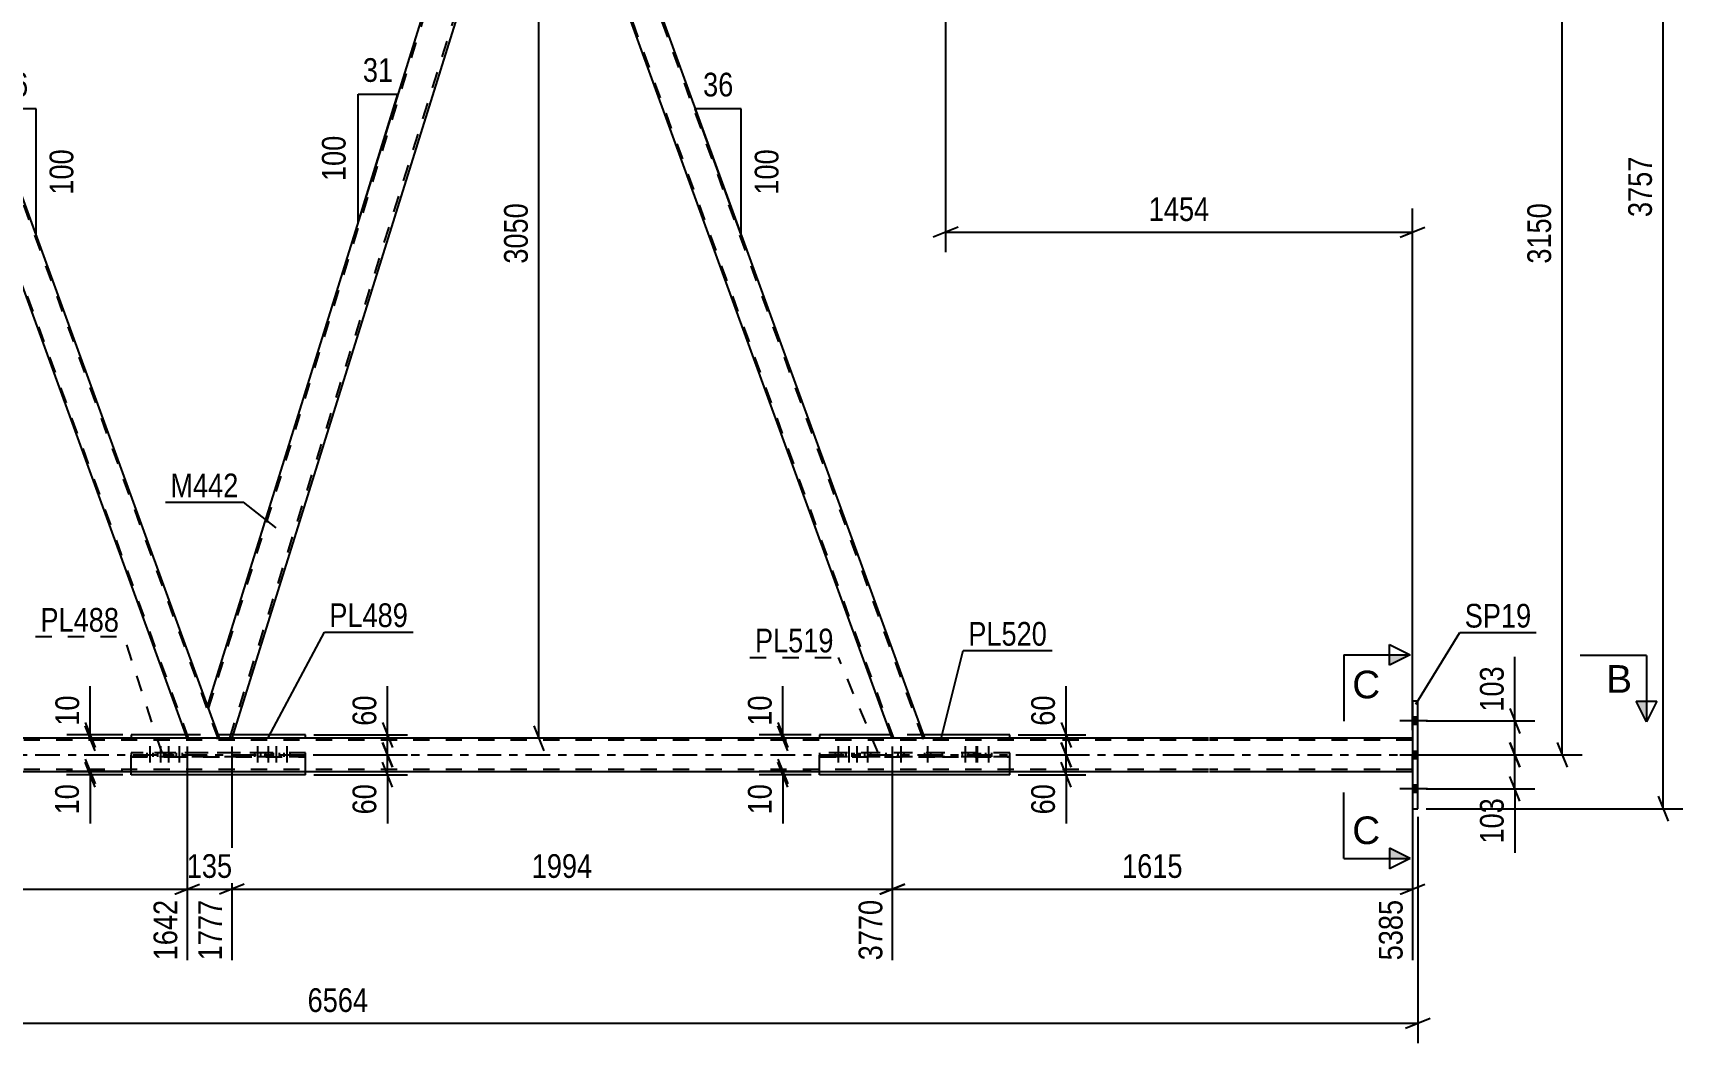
# Model space of a CAD drawing. Header units: millimetres. Extents: x 0 to 841, y 0 to 594.
# Drawn here: x 168.2 to 367.4, y 222.2 to 344.2 of the extents above; entities that cross this region are included whole.
import ezdxf

# ---------------------------------------------------------------- set-up
doc = ezdxf.new("R2010")
doc.units = ezdxf.units.MM
doc.linetypes.add('DXK_LINE_DOT2', pattern=[3.9198, 1.9599, -1.9599])
doc.linetypes.add('DXK_LINE_DOT3', pattern=[5.9187, 2.979, -0.9799, 0.9799, -0.9799])
doc.styles.add('Arial', font='ARIAL.TTF', dxfattribs={"height": 0.2})
doc.styles.add('Arial Narrow', font='ARIALN.TTF', dxfattribs={"height": 0.2})

# ---------------------------------------------------------------- blocks, each defined once
blk = doc.blocks.new('Bolt-570385202-1495 - 1482')
at = {"color": 1, "linetype": 'DXK_LINE_DOT2'}
for p, q in [((194.91, 257.26), (194.91, 256.78)), ((195.27, 258.06), (195.27, 255.06)), ((195.63, 257.26), (195.63, 256.78)), ((196.19, 257.26), (196.19, 256.78)), ((196.55, 258.06), (196.55, 255.06)), ((196.91, 257.26), (196.91, 256.78)), ((197.15, 257.26), (197.15, 256.78)), ((197.51, 258.06), (197.51, 255.06)), ((197.87, 257.26), (197.87, 256.78)), ((198.44, 257.26), (198.44, 256.78)), ((198.8, 258.06), (198.8, 255.06)), ((199.16, 257.26), (199.16, 256.78))]:
    blk.add_line(p, q, dxfattribs=at)
blk = doc.blocks.new('Part-570385202-1701 - 1482')
at = {"color": 2, "linetype": 'Continuous'}
for p, q in [((335.36, 263.52), (334.72, 263.52)), ((334.72, 263.52), (334.72, 250.52)), ((335.36, 250.52), (335.36, 263.52)), ((334.72, 250.52), (335.36, 250.52))]:
    blk.add_line(p, q, dxfattribs=at)
blk = doc.blocks.new('Bolt-570385202-1494 - 1482')
at = {"color": 1, "linetype": 'DXK_LINE_DOT2'}
for p, q in [((280.33, 257.26), (280.33, 256.78)), ((280.69, 258.06), (280.69, 255.46)), ((281.05, 257.26), (281.05, 256.78)), ((281.69, 257.26), (281.69, 256.78)), ((281.8, 257.26), (281.8, 256.78)), ((282.05, 258.06), (282.05, 255.46)), ((282.16, 258.06), (282.16, 255.46)), ((282.41, 257.26), (282.41, 256.78)), ((282.52, 257.26), (282.52, 256.78)), ((283.16, 257.26), (283.16, 256.78)), ((283.52, 258.06), (283.52, 255.46)), ((283.88, 257.26), (283.88, 256.78))]:
    blk.add_line(p, q, dxfattribs=at)
blk = doc.blocks.new('Bolt-570385202-1496 - 1482')
at = {"color": 1, "linetype": 'DXK_LINE_DOT2'}
for p, q in [((272.59, 257.26), (272.59, 256.78)), ((272.59, 257.26), (272.59, 256.78)), ((272.95, 258.06), (272.95, 255.06)), ((272.95, 258.06), (272.95, 255.06)), ((273.31, 257.26), (273.31, 256.78)), ((273.31, 257.26), (273.31, 256.78)), ((275.79, 257.26), (275.79, 256.78)), ((275.79, 257.26), (275.79, 256.78)), ((276.15, 258.06), (276.15, 255.06)), ((276.15, 258.06), (276.15, 255.06)), ((276.51, 257.26), (276.51, 256.78)), ((276.51, 257.26), (276.51, 256.78))]:
    blk.add_line(p, q, dxfattribs=at)
blk = doc.blocks.new('Bolt-570385202-1506 - 1482')
at = {"color": 1, "linetype": 'DXK_LINE_DOT2'}
for p, q in [((265.02, 257.26), (265.02, 256.78)), ((265.38, 258.06), (265.38, 255.06)), ((265.74, 257.26), (265.74, 256.78)), ((266.3, 257.26), (266.3, 256.78)), ((266.66, 258.06), (266.66, 255.06)), ((267.02, 257.26), (267.02, 256.78)), ((267.27, 257.26), (267.27, 256.78)), ((267.63, 258.06), (267.63, 255.06)), ((267.99, 257.26), (267.99, 256.78)), ((268.55, 257.26), (268.55, 256.78)), ((268.91, 258.06), (268.91, 255.06)), ((269.27, 257.26), (269.27, 256.78))]:
    blk.add_line(p, q, dxfattribs=at)
blk = doc.blocks.new('Bolt-570385202-1507 - 1482')
at = {"color": 1, "linetype": 'DXK_LINE_DOT2'}
for p, q in [((181.91, 257.26), (181.91, 256.78)), ((182.27, 258.06), (182.27, 255.06)), ((182.63, 257.26), (182.63, 256.78)), ((183.19, 257.26), (183.19, 256.78)), ((183.55, 258.06), (183.55, 255.06)), ((183.91, 257.26), (183.91, 256.78)), ((184.16, 257.26), (184.16, 256.78)), ((184.52, 258.06), (184.52, 255.06)), ((184.88, 257.26), (184.88, 256.78)), ((185.44, 257.26), (185.44, 256.78)), ((185.8, 258.06), (185.8, 255.06)), ((186.16, 257.26), (186.16, 256.78))]:
    blk.add_line(p, q, dxfattribs=at)
blk = doc.blocks.new('Bolt-570385202-1508 - 1482')
at = {"linetype": 'Continuous'}
for points in [[(334.72, 261.56), (334.72, 260.68), (335.36, 260.68), (335.36, 261.56)], [(334.72, 261.56), (334.72, 260.68), (335.36, 260.68), (335.36, 261.56)], [(334.72, 261.56), (334.72, 260.68), (335.36, 260.68), (335.36, 261.56)], [(334.72, 257.44), (334.72, 256.56), (335.36, 256.56), (335.36, 257.44)], [(334.72, 257.44), (334.72, 256.56), (335.36, 256.56), (335.36, 257.44)], [(334.72, 253.36), (334.72, 252.48), (335.36, 252.48), (335.36, 253.36)], [(334.72, 253.36), (334.72, 252.48), (335.36, 252.48), (335.36, 253.36)], [(334.72, 253.36), (334.72, 252.48), (335.36, 252.48), (335.36, 253.36)]]:
    blk.add_hatch(color=1, dxfattribs=at).paths.add_polyline_path(points)
at = {"color": 1, "linetype": 'Continuous'}
for p, q in [((336.52, 261.12), (333.2, 261.12)), ((336.52, 261.12), (333.2, 261.12)), ((336.52, 261.12), (333.2, 261.12)), ((335.36, 261.56), (334.72, 261.56)), ((335.36, 261.56), (334.72, 261.56)), ((335.36, 261.56), (334.72, 261.56)), ((335.36, 260.68), (334.72, 260.68)), ((335.36, 260.68), (334.72, 260.68)), ((335.36, 260.68), (334.72, 260.68)), ((336.52, 257), (333.2, 257)), ((336.52, 257), (333.2, 257)), ((335.36, 257.44), (334.72, 257.44)), ((335.36, 257.44), (334.72, 257.44)), ((335.36, 256.56), (334.72, 256.56)), ((335.36, 256.56), (334.72, 256.56)), ((335.36, 253.36), (334.72, 253.36)), ((335.36, 253.36), (334.72, 253.36)), ((335.36, 253.36), (334.72, 253.36)), ((336.52, 252.92), (333.2, 252.92)), ((336.52, 252.92), (333.2, 252.92)), ((336.52, 252.92), (333.2, 252.92)), ((335.36, 252.48), (334.72, 252.48)), ((335.36, 252.48), (334.72, 252.48)), ((335.36, 252.48), (334.72, 252.48))]:
    blk.add_line(p, q, dxfattribs=at)
blk = doc.blocks.new('Part-570385202-1556 - 1482')
at = {"color": 2, "linetype": 'Continuous'}
for p, q in [((271.76, 259.42), (263.12, 259.42)), ((263.12, 259.42), (263.12, 259.02)), ((286.1, 259.42), (275.65, 259.42)), ((286.1, 259.02), (286.1, 259.42)), ((263.12, 254.62), (263.12, 255.02)), ((286.1, 254.62), (286.1, 255.02)), ((286.1, 254.62), (263.12, 254.62))]:
    blk.add_line(p, q, dxfattribs=at)
at = {"color": 7, "linetype": 'DXK_LINE_DOT2'}
for p, q in [((263.12, 255.02), (263.12, 259.02)), ((275.65, 259.42), (271.76, 259.42)), ((286.1, 255.02), (286.1, 259.02))]:
    blk.add_line(p, q, dxfattribs=at)
blk = doc.blocks.new('Part-570385202-1526 - 1482')
at = {"color": 7, "linetype": 'DXK_LINE_DOT2'}
for p, q in [((263.12, 257.26), (263.12, 256.78)), ((286.1, 257.26), (263.12, 257.26)), ((277.95, 257.26), (263.12, 257.26)), ((267.9, 256.78), (267.9, 257.26)), ((271.15, 256.78), (271.15, 257.26)), ((277.95, 256.78), (277.95, 257.26)), ((286.1, 257.26), (277.95, 257.26)), ((286.1, 256.78), (286.1, 257.26)), ((263.12, 256.78), (271.15, 256.78)), ((286.1, 256.78), (263.12, 256.78)), ((271.15, 256.78), (277.95, 256.78)), ((277.95, 256.78), (286.1, 256.78))]:
    blk.add_line(p, q, dxfattribs=at)
blk = doc.blocks.new('Part-570385202-1531 - 1482')
at = {"color": 7, "linetype": 'DXK_LINE_DOT2'}
for p, q in [((180.01, 257.26), (180.01, 256.78)), ((201.06, 257.26), (180.01, 257.26)), ((184.79, 257.26), (180.01, 257.26)), ((184.79, 256.78), (184.79, 257.26)), ((196.28, 257.26), (184.79, 257.26)), ((196.28, 256.78), (196.28, 257.26)), ((201.06, 257.26), (196.28, 257.26)), ((201.06, 256.78), (201.06, 257.26)), ((180.01, 256.78), (184.79, 256.78)), ((201.06, 256.78), (180.01, 256.78)), ((184.79, 256.78), (196.28, 256.78)), ((196.28, 256.78), (201.06, 256.78))]:
    blk.add_line(p, q, dxfattribs=at)
blk = doc.blocks.new('Part-570385202-1651 - 1482')
at = {"color": 2, "linetype": 'Continuous'}
for p, q in [((186.77, 259.02), (142.36, 381.02)), ((145.92, 381.02), (142.36, 381.02)), ((146.26, 381.02), (145.92, 381.02)), ((189.21, 263), (146.26, 381.02)), ((190.32, 259.02), (186.77, 259.02)), ((190.64, 259.02), (190.32, 259.02)), ((190.66, 259.02), (190.64, 259.02))]:
    blk.add_line(p, q, dxfattribs=at)
at = {"color": 7, "linetype": 'DXK_LINE_DOT2'}
for p, q in [((186.94, 259.02), (142.53, 381.02)), ((190.49, 259.02), (146.09, 381.02)), ((190.66, 259.02), (189.21, 263)), ((190.32, 259.02), (190.56, 259.02))]:
    blk.add_line(p, q, dxfattribs=at)
blk = doc.blocks.new('Part-570385202-1666 - 1482')
at = {"color": 2, "linetype": 'Continuous'}
for p, q in [((226, 381.02), (189.21, 263)), ((227.5, 381.02), (226, 381.02)), ((227.5, 381.02), (228.95, 377.03)), ((228.95, 377.03), (192.16, 259.02)), ((190.66, 259.02), (189.21, 263)), ((190.66, 259.02), (191.66, 259.02)), ((192.12, 259.02), (191.66, 259.02)), ((192.16, 259.02), (192.12, 259.02))]:
    blk.add_line(p, q, dxfattribs=at)
at = {"color": 7, "linetype": 'DXK_LINE_DOT2'}
for p, q in [((189.35, 262.63), (226.25, 381.02)), ((191.91, 259.02), (228.81, 377.41)), ((191.66, 259.02), (192.01, 259.02))]:
    blk.add_line(p, q, dxfattribs=at)
blk = doc.blocks.new('Part-570385202-1671 - 1482')
at = {"color": 2, "linetype": 'Continuous'}
for p, q in [((231.39, 381.02), (227.5, 381.02)), ((231.39, 381.02), (275.8, 259.02)), ((271.9, 259.02), (228.95, 377.03)), ((275.46, 259.02), (271.9, 259.02)), ((275.77, 259.02), (275.46, 259.02)), ((275.8, 259.02), (275.77, 259.02))]:
    blk.add_line(p, q, dxfattribs=at)
at = {"color": 7, "linetype": 'DXK_LINE_DOT2'}
for p, q in [((228.95, 377.03), (227.5, 381.02)), ((227.5, 381.02), (227.5, 381.02)), ((227.5, 381.02), (227.5, 381.02)), ((272.07, 259.02), (227.67, 381.02)), ((275.63, 259.02), (231.22, 381.02)), ((231.39, 381.02), (231.39, 381.02)), ((231.39, 381.02), (231.39, 381.02)), ((275.46, 259.02), (275.7, 259.02))]:
    blk.add_line(p, q, dxfattribs=at)
blk = doc.blocks.new('Part-570385202-1636 - 1482')
at = {"color": 2, "linetype": 'Continuous'}
for p, q in [((186.62, 259.42), (180.01, 259.42)), ((180.01, 259.42), (180.01, 259.02)), ((201.06, 259.42), (192.28, 259.42)), ((201.06, 259.02), (201.06, 259.42)), ((180.01, 254.62), (180.01, 255.02)), ((201.06, 254.62), (201.06, 255.02)), ((201.06, 254.62), (180.01, 254.62))]:
    blk.add_line(p, q, dxfattribs=at)
at = {"color": 7, "linetype": 'DXK_LINE_DOT2'}
for p, q in [((180.01, 255.02), (180.01, 259.02)), ((192.28, 259.42), (186.62, 259.42)), ((201.06, 255.02), (201.06, 259.02))]:
    blk.add_line(p, q, dxfattribs=at)
blk = doc.blocks.new('Part-570385202-1681 - 1482')
at = {"color": 2, "linetype": 'Continuous'}
for p, q in [((186.77, 259.02), (121.08, 259.02)), ((190.66, 259.02), (190.66, 259.02)), ((271.9, 259.02), (192.16, 259.02)), ((310.1, 259.02), (275.79, 259.02)), ((334.72, 259.02), (310.2, 259.02)), ((121.08, 255.02), (310.1, 255.02)), ((310.2, 255.02), (334.72, 255.02))]:
    blk.add_line(p, q, dxfattribs=at)
at = {"color": 7, "linetype": 'DXK_LINE_DOT2'}
for p, q in [((192.16, 259.02), (186.77, 259.02)), ((275.79, 259.02), (271.9, 259.02)), ((334.72, 255.02), (334.72, 259.02)), ((310.1, 258.78), (121.08, 258.78)), ((334.72, 258.78), (310.2, 258.78)), ((310.1, 255.26), (121.08, 255.26)), ((334.72, 255.26), (310.2, 255.26))]:
    blk.add_line(p, q, dxfattribs=at)
at = {"color": 7, "linetype": 'DXK_LINE_DOT3'}
for p, q in [((121.08, 257.02), (310.1, 257.02)), ((310.2, 257.02), (334.72, 257.02))]:
    blk.add_line(p, q, dxfattribs=at)
blk = doc.blocks.new('StraightDimension-570385202-15701 - 1482')
at = {"color": 7, "linetype": 'Continuous'}
for p, q in [((179.01, 259.42), (172.22, 259.42)), ((179.01, 259.02), (172.22, 259.02)), ((174.47, 260.92), (175.67, 257.92)), ((175.67, 257.52), (174.47, 260.52)), ((175.07, 259.02), (175.07, 259.42))]:
    blk.add_line(p, q, dxfattribs=at)
at = {"color": 0}
blk.add_wipeout([(174.32, 264.8), (170.12, 264.8), (170.12, 259.94), (174.32, 259.94)], dxfattribs=at)
at = {"color": 7, "linetype": 'Continuous'}
blk.add_line((175.07, 259.42), (175.07, 265.32), dxfattribs=at)
blk.add_line((175.07, 259.42), (175.07, 265.32), dxfattribs=at)
at = {"color": 3, "style": 'Arial Narrow'}
blk.add_text('10', height=2.863, rotation=90.0002, dxfattribs=at).set_placement((173.72, 260.54))
blk = doc.blocks.new('AngleDimension-570385202-2099 - 1482')
at = {"color": 7, "linetype": 'Continuous'}
for p, q in [((207.4, 336.82), (212.22, 336.82)), ((207.4, 321.35), (212.22, 336.82)), ((207.4, 321.35), (207.4, 336.82)), ((210.66, 331.82), (212.22, 336.82))]:
    blk.add_line(p, q, dxfattribs=at)
at = {"color": 0}
for points in [[(212.24, 337.72), (212.24, 341.92), (207.38, 341.92), (207.38, 337.72)], [(206.5, 332.43), (202.3, 332.43), (202.3, 325.74), (206.5, 325.74)]]:
    blk.add_wipeout(points, dxfattribs=at)
at = {"color": 3, "style": 'Arial Narrow'}
blk.add_text('31', height=2.863, dxfattribs=at).set_placement((207.98, 338.32))
blk.add_text('100', height=2.863, rotation=90.0002, dxfattribs=at).set_placement((205.9, 326.34))
blk = doc.blocks.new('StraightDimension-570385202-1872 - 1482')
at = {"color": 7, "linetype": 'Continuous'}
for p, q in [((353.39, 381.52), (352.19, 384.52)), ((279.34, 383.02), (355.19, 383.02)), ((352.79, 257.02), (352.79, 383.02)), ((335.72, 257.02), (355.19, 257.02)), ((352.19, 258.52), (353.39, 255.52))]:
    blk.add_line(p, q, dxfattribs=at)
at = {"color": 0}
blk.add_wipeout([(352.04, 324.27), (347.84, 324.27), (347.84, 315.76), (352.04, 315.76)], dxfattribs=at)
at = {"color": 3, "style": 'Arial Narrow'}
blk.add_text('3150', height=2.863, rotation=90.0002, dxfattribs=at).set_placement((351.44, 316.36))
blk = doc.blocks.new('StraightDimension-570385202-1900 - 1482')
at = {"color": 7, "linetype": 'Continuous'}
for p, q in [((335.36, 249.52), (335.36, 222.21)), ((333.86, 224.01), (336.86, 225.21)), ((74.58, 224.61), (335.36, 224.61))]:
    blk.add_line(p, q, dxfattribs=at)
at = {"color": 0}
blk.add_wipeout([(209.23, 225.36), (209.23, 229.56), (200.71, 229.56), (200.71, 225.36)], dxfattribs=at)
at = {"color": 3, "style": 'Arial Narrow'}
blk.add_text('6564', height=2.863, dxfattribs=at).set_placement((201.31, 225.96))
blk = doc.blocks.new('StraightDimension-570385202-15736 - 1482')
at = {"color": 7, "linetype": 'Continuous'}
for p, q in [((202.06, 257.02), (213.35, 257.02)), ((210.35, 258.52), (211.55, 255.52)), ((210.95, 254.62), (210.95, 257.02)), ((211.55, 253.12), (210.35, 256.12)), ((202.06, 254.62), (213.35, 254.62))]:
    blk.add_line(p, q, dxfattribs=at)
at = {"color": 0}
blk.add_wipeout([(210.2, 254.09), (206, 254.09), (206, 249.23), (210.2, 249.23)], dxfattribs=at)
at = {"color": 7, "linetype": 'Continuous'}
blk.add_line((210.95, 254.62), (210.95, 248.71), dxfattribs=at)
blk.add_line((210.95, 254.62), (210.95, 248.71), dxfattribs=at)
at = {"color": 3, "style": 'Arial Narrow'}
blk.add_text('60', height=2.863, rotation=90.0002, dxfattribs=at).set_placement((209.6, 249.83))
blk = doc.blocks.new('StraightDimension-570385202-15789 - 1482')
at = {"color": 7, "linetype": 'Continuous'}
for p, q in [((287.1, 257.02), (295.29, 257.02)), ((292.29, 258.52), (293.49, 255.52)), ((292.89, 254.62), (292.89, 257.02)), ((293.49, 253.12), (292.29, 256.12)), ((287.1, 254.62), (295.29, 254.62))]:
    blk.add_line(p, q, dxfattribs=at)
at = {"color": 0}
blk.add_wipeout([(292.14, 254.09), (287.94, 254.09), (287.94, 249.23), (292.14, 249.23)], dxfattribs=at)
at = {"color": 7, "linetype": 'Continuous'}
blk.add_line((292.89, 254.62), (292.89, 248.71), dxfattribs=at)
blk.add_line((292.89, 254.62), (292.89, 248.71), dxfattribs=at)
at = {"color": 3, "style": 'Arial Narrow'}
blk.add_text('60', height=2.863, rotation=90.0002, dxfattribs=at).set_placement((291.54, 249.83))
blk = doc.blocks.new('StraightDimension-570385202-15788 - 1482')
at = {"color": 7, "linetype": 'Continuous'}
for p, q in [((287.1, 259.42), (295.29, 259.42)), ((292.29, 260.92), (293.49, 257.92)), ((292.89, 257.02), (292.89, 259.42)), ((287.1, 257.02), (295.29, 257.02)), ((293.49, 255.52), (292.29, 258.52))]:
    blk.add_line(p, q, dxfattribs=at)
at = {"color": 0}
blk.add_wipeout([(292.14, 264.8), (287.94, 264.8), (287.94, 259.94), (292.14, 259.94)], dxfattribs=at)
at = {"color": 7, "linetype": 'Continuous'}
blk.add_line((292.89, 259.42), (292.89, 265.32), dxfattribs=at)
blk.add_line((292.89, 259.42), (292.89, 265.32), dxfattribs=at)
at = {"color": 3, "style": 'Arial Narrow'}
blk.add_text('60', height=2.863, rotation=90.0002, dxfattribs=at).set_placement((291.54, 260.54))
blk = doc.blocks.new('StraightDimension-570385202-1835 - 1482')
at = {"color": 7, "linetype": 'Continuous'}
for p, q in [((336.36, 257.02), (349.47, 257.02)), ((346.47, 258.52), (347.67, 255.52)), ((347.07, 252.92), (347.07, 257.02)), ((347.67, 251.42), (346.47, 254.42)), ((336.36, 252.92), (349.47, 252.92))]:
    blk.add_line(p, q, dxfattribs=at)
at = {"color": 0}
blk.add_wipeout([(346.32, 252.39), (342.12, 252.39), (342.12, 245.71), (346.32, 245.71)], dxfattribs=at)
at = {"color": 7, "linetype": 'Continuous'}
blk.add_line((347.07, 252.92), (347.07, 245.18), dxfattribs=at)
blk.add_line((347.07, 252.92), (347.07, 245.18), dxfattribs=at)
at = {"color": 3, "style": 'Arial Narrow'}
blk.add_text('103', height=2.863, rotation=90.0002, dxfattribs=at).set_placement((345.72, 246.31))
blk = doc.blocks.new('StraightDimension-570385202-1843 - 1482')
at = {"color": 7, "linetype": 'Continuous'}
for p, q in [((336.36, 261.12), (349.47, 261.12)), ((346.47, 262.62), (347.67, 259.62)), ((347.07, 257.02), (347.07, 261.12)), ((336.36, 257.02), (349.47, 257.02)), ((347.67, 255.52), (346.47, 258.52))]:
    blk.add_line(p, q, dxfattribs=at)
at = {"color": 0}
blk.add_wipeout([(346.32, 268.33), (342.12, 268.33), (342.12, 261.64), (346.32, 261.64)], dxfattribs=at)
at = {"color": 7, "linetype": 'Continuous'}
blk.add_line((347.07, 261.12), (347.07, 268.85), dxfattribs=at)
blk.add_line((347.07, 261.12), (347.07, 268.85), dxfattribs=at)
at = {"color": 3, "style": 'Arial Narrow'}
blk.add_text('103', height=2.863, rotation=90.0002, dxfattribs=at).set_placement((345.72, 262.24))
blk = doc.blocks.new('AngleDimension-570385202-2093 - 1482')
at = {"color": 7, "linetype": 'Continuous'}
for p, q in [((253.66, 335.06), (248.12, 335.06)), ((253.66, 319.83), (248.12, 335.06)), ((253.66, 319.83), (253.66, 335.06)), ((253.8, 319.43), (253.66, 319.83))]:
    blk.add_line(p, q, dxfattribs=at)
at = {"color": 0}
for points in [[(253.32, 335.96), (253.32, 340.16), (248.46, 340.16), (248.46, 335.96)], [(258.76, 330.79), (254.56, 330.79), (254.56, 324.1), (258.76, 324.1)]]:
    blk.add_wipeout(points, dxfattribs=at)
at = {"color": 3, "style": 'Arial Narrow'}
blk.add_text('36', height=2.863, dxfattribs=at).set_placement((249.06, 336.56))
blk.add_text('100', height=2.863, rotation=90.0002, dxfattribs=at).set_placement((258.16, 324.7))
blk = doc.blocks.new('AngleDimension-570385202-2101 - 1482')
at = {"color": 7, "linetype": 'Continuous'}
for p, q in [((168.52, 335.06), (162.98, 335.06)), ((168.52, 319.83), (162.98, 335.06)), ((168.52, 319.83), (168.52, 335.06)), ((168.67, 319.43), (168.52, 319.83))]:
    blk.add_line(p, q, dxfattribs=at)
at = {"color": 0}
for points in [[(168.18, 335.96), (168.18, 340.16), (163.33, 340.16), (163.33, 335.96)], [(173.62, 330.79), (169.42, 330.79), (169.42, 324.1), (173.62, 324.1)]]:
    blk.add_wipeout(points, dxfattribs=at)
at = {"color": 3, "style": 'Arial Narrow'}
blk.add_text('36', height=2.863, dxfattribs=at).set_placement((163.93, 336.56))
blk.add_text('100', height=2.863, rotation=90.0002, dxfattribs=at).set_placement((173.02, 324.7))
blk = doc.blocks.new('StraightDimension-570385202-2225 - 1482')
at = {"color": 7, "linetype": 'Continuous'}
for p, q in [((278.34, 380.02), (278.34, 317.76)), ((334.72, 260.02), (334.72, 323.01)), ((279.84, 320.76), (276.84, 319.56)), ((333.22, 319.56), (336.22, 320.76)), ((278.34, 320.16), (334.72, 320.16))]:
    blk.add_line(p, q, dxfattribs=at)
at = {"color": 0}
blk.add_wipeout([(310.78, 320.91), (310.78, 325.11), (302.27, 325.11), (302.27, 320.91)], dxfattribs=at)
at = {"color": 3, "style": 'Arial Narrow'}
blk.add_text('1454', height=2.863, dxfattribs=at).set_placement((302.87, 321.51))
blk = doc.blocks.new('StraightDimension-570385202-4914 - 1482')
at = {"color": 7, "linetype": 'Continuous'}
for p, q in [((271.9, 258.02), (271.9, 232.2)), ((334.72, 254.02), (334.72, 232.2)), ((273.4, 241.41), (270.4, 240.21)), ((333.22, 240.21), (336.22, 241.41)), ((271.9, 240.81), (334.72, 240.81))]:
    blk.add_line(p, q, dxfattribs=at)
at = {"color": 0}
blk.add_wipeout([(307.56, 241.56), (307.56, 245.76), (299.05, 245.76), (299.05, 241.56)], dxfattribs=at)
at = {"color": 0, "linetype": 'Continuous'}
blk.add_wipeout([(334.11, 240.11), (329.91, 240.11), (329.91, 231.6), (334.11, 231.6)], dxfattribs=at)
at = {"color": 3, "style": 'Arial Narrow'}
blk.add_text('1615', height=2.863, dxfattribs=at).set_placement((299.65, 242.16))
at = {"color": 3, "linetype": 'Continuous', "style": 'Arial Narrow'}
blk.add_text('5385', height=2.863, rotation=90.0002, dxfattribs=at).set_placement((333.52, 232.2))
blk = doc.blocks.new('StraightDimension-570385202-4915 - 1482')
at = {"color": 7, "linetype": 'Continuous'}
for p, q in [((192.16, 258.02), (192.16, 232.2)), ((271.9, 258.02), (271.9, 232.2)), ((193.66, 241.41), (190.66, 240.21)), ((270.4, 240.21), (273.4, 241.41)), ((192.16, 240.81), (271.9, 240.81))]:
    blk.add_line(p, q, dxfattribs=at)
at = {"color": 0}
blk.add_wipeout([(236.29, 241.56), (236.29, 245.76), (227.77, 245.76), (227.77, 241.56)], dxfattribs=at)
at = {"color": 0, "linetype": 'Continuous'}
blk.add_wipeout([(271.3, 240.11), (267.1, 240.11), (267.1, 231.6), (271.3, 231.6)], dxfattribs=at)
at = {"color": 3, "style": 'Arial Narrow'}
blk.add_text('1994', height=2.863, dxfattribs=at).set_placement((228.37, 242.16))
at = {"color": 3, "linetype": 'Continuous', "style": 'Arial Narrow'}
blk.add_text('3770', height=2.863, rotation=90.0002, dxfattribs=at).set_placement((270.7, 232.2))
blk = doc.blocks.new('StraightDimension-570385202-4916 - 1482')
at = {"color": 7, "linetype": 'Continuous'}
for p, q in [((186.77, 258.02), (186.77, 232.2)), ((192.16, 258.02), (192.16, 232.2)), ((185.27, 240.21), (188.27, 241.41)), ((193.66, 241.41), (190.66, 240.21)), ((186.77, 240.81), (192.16, 240.81))]:
    blk.add_line(p, q, dxfattribs=at)
at = {"color": 0}
blk.add_wipeout([(192.81, 241.56), (192.81, 245.76), (186.12, 245.76), (186.12, 241.56)], dxfattribs=at)
at = {"color": 0, "linetype": 'Continuous'}
blk.add_wipeout([(191.56, 240.11), (187.36, 240.11), (187.36, 231.6), (191.56, 231.6)], dxfattribs=at)
at = {"color": 3, "style": 'Arial Narrow'}
blk.add_text('135', height=2.863, dxfattribs=at).set_placement((186.72, 242.16))
at = {"color": 3, "linetype": 'Continuous', "style": 'Arial Narrow'}
blk.add_text('1777', height=2.863, rotation=90.0002, dxfattribs=at).set_placement((190.96, 232.2))
blk = doc.blocks.new('StraightDimension-570385202-4917 - 1482')
at = {"color": 7, "linetype": 'Continuous'}
for p, q in [((186.77, 258.02), (186.77, 232.2)), ((121.08, 254.02), (121.08, 237.69)), ((122.58, 241.41), (119.58, 240.21)), ((185.27, 240.21), (188.27, 241.41)), ((121.08, 240.81), (186.77, 240.81))]:
    blk.add_line(p, q, dxfattribs=at)
at = {"color": 0}
blk.add_wipeout([(158.18, 241.56), (158.18, 245.76), (149.67, 245.76), (149.67, 241.56)], dxfattribs=at)
at = {"color": 0, "linetype": 'Continuous'}
for points in [[(120.48, 240.11), (116.28, 240.11), (116.28, 237.09), (120.48, 237.09)], [(186.17, 240.11), (181.97, 240.11), (181.97, 231.6), (186.17, 231.6)]]:
    blk.add_wipeout(points, dxfattribs=at)
at = {"color": 3, "style": 'Arial Narrow'}
blk.add_text('1642', height=2.863, dxfattribs=at).set_placement((150.27, 242.16))
at = {"color": 3, "linetype": 'Continuous', "style": 'Arial Narrow'}
for s, height, p in [('0', 2.86, (119.88, 237.69)), ('1642', 2.863, (185.57, 232.2))]:
    blk.add_text(s, height=height, rotation=90.0002, dxfattribs=at).set_placement(p)
blk = doc.blocks.new('StraightDimension-570385202-15680 - 1482')
at = {"color": 7, "linetype": 'Continuous'}
for p, q in [((229.84, 379.52), (228.64, 382.52)), ((229.24, 259.02), (229.24, 381.02)), ((230.03, 381.02), (231.64, 381.02)), ((232.06, 259.02), (226.39, 259.02)), ((228.64, 260.52), (229.84, 257.52))]:
    blk.add_line(p, q, dxfattribs=at)
at = {"color": 0}
blk.add_wipeout([(228.49, 324.27), (224.29, 324.27), (224.29, 315.76), (228.49, 315.76)], dxfattribs=at)
at = {"color": 3, "style": 'Arial Narrow'}
blk.add_text('3050', height=2.863, rotation=90.0002, dxfattribs=at).set_placement((227.89, 316.36))
blk = doc.blocks.new('StraightDimension-570385202-15718 - 1482')
at = {"color": 7, "linetype": 'Continuous'}
for p, q in [((179.01, 255.02), (172.19, 255.02)), ((174.44, 256.52), (175.64, 253.52)), ((175.64, 253.12), (174.44, 256.12)), ((175.04, 254.62), (175.04, 255.02)), ((179.01, 254.62), (172.19, 254.62))]:
    blk.add_line(p, q, dxfattribs=at)
at = {"color": 0}
blk.add_wipeout([(174.29, 254.09), (170.09, 254.09), (170.09, 249.23), (174.29, 249.23)], dxfattribs=at)
at = {"color": 7, "linetype": 'Continuous'}
blk.add_line((175.04, 254.62), (175.04, 248.71), dxfattribs=at)
blk.add_line((175.04, 254.62), (175.04, 248.71), dxfattribs=at)
at = {"color": 3, "style": 'Arial Narrow'}
blk.add_text('10', height=2.863, rotation=90.0002, dxfattribs=at).set_placement((173.69, 249.83))
blk = doc.blocks.new('StraightDimension-570385202-15735 - 1482')
at = {"color": 7, "linetype": 'Continuous'}
for p, q in [((202.06, 259.42), (213.35, 259.42)), ((210.35, 260.92), (211.55, 257.92)), ((210.95, 257.02), (210.95, 259.42)), ((202.06, 257.02), (213.35, 257.02)), ((211.55, 255.52), (210.35, 258.52))]:
    blk.add_line(p, q, dxfattribs=at)
at = {"color": 0}
blk.add_wipeout([(210.2, 264.8), (206, 264.8), (206, 259.94), (210.2, 259.94)], dxfattribs=at)
at = {"color": 7, "linetype": 'Continuous'}
blk.add_line((210.95, 259.42), (210.95, 265.32), dxfattribs=at)
blk.add_line((210.95, 259.42), (210.95, 265.32), dxfattribs=at)
at = {"color": 3, "style": 'Arial Narrow'}
blk.add_text('60', height=2.863, rotation=90.0002, dxfattribs=at).set_placement((209.6, 260.54))
blk = doc.blocks.new('StraightDimension-570385202-19457 - 1482')
at = {"color": 7, "linetype": 'Continuous'}
for p, q in [((277.23, 400.78), (367.37, 400.78)), ((365.57, 399.28), (364.37, 402.28)), ((364.97, 250.52), (364.97, 400.78)), ((364.37, 252.02), (365.57, 249.02)), ((336.36, 250.52), (367.37, 250.52))]:
    blk.add_line(p, q, dxfattribs=at)
at = {"color": 0}
blk.add_wipeout([(364.22, 329.9), (360.02, 329.9), (360.02, 321.39), (364.22, 321.39)], dxfattribs=at)
at = {"color": 3, "style": 'Arial Narrow'}
blk.add_text('3757', height=2.863, rotation=90.0002, dxfattribs=at).set_placement((363.62, 321.99))
blk = doc.blocks.new('StraightDimension-570385202-15754 - 1482')
at = {"color": 7, "linetype": 'Continuous'}
for p, q in [((262.12, 259.42), (255.84, 259.42)), ((262.12, 259.02), (255.84, 259.02)), ((258.09, 260.92), (259.29, 257.92)), ((259.29, 257.52), (258.09, 260.52)), ((258.69, 259.02), (258.69, 259.42))]:
    blk.add_line(p, q, dxfattribs=at)
at = {"color": 0}
blk.add_wipeout([(257.94, 264.8), (253.74, 264.8), (253.74, 259.94), (257.94, 259.94)], dxfattribs=at)
at = {"color": 7, "linetype": 'Continuous'}
blk.add_line((258.69, 259.42), (258.69, 265.32), dxfattribs=at)
blk.add_line((258.69, 259.42), (258.69, 265.32), dxfattribs=at)
at = {"color": 3, "style": 'Arial Narrow'}
blk.add_text('10', height=2.863, rotation=90.0002, dxfattribs=at).set_placement((257.34, 260.54))
blk = doc.blocks.new('StraightDimension-570385202-15771 - 1482')
at = {"color": 7, "linetype": 'Continuous'}
for p, q in [((262.12, 255.02), (255.84, 255.02)), ((258.09, 256.52), (259.29, 253.52)), ((259.29, 253.12), (258.09, 256.12)), ((258.69, 254.62), (258.69, 255.02)), ((262.12, 254.62), (255.84, 254.62))]:
    blk.add_line(p, q, dxfattribs=at)
at = {"color": 0}
blk.add_wipeout([(257.94, 254.09), (253.74, 254.09), (253.74, 249.23), (257.94, 249.23)], dxfattribs=at)
at = {"color": 7, "linetype": 'Continuous'}
blk.add_line((258.69, 254.62), (258.69, 248.71), dxfattribs=at)
blk.add_line((258.69, 254.62), (258.69, 248.71), dxfattribs=at)
at = {"color": 3, "style": 'Arial Narrow'}
blk.add_text('10', height=2.863, rotation=90.0002, dxfattribs=at).set_placement((257.34, 249.83))
blk = doc.blocks.new('Mark-570385202-1552 - 1482')
at = {"color": 0}
blk.add_wipeout([(290.59, 270.21), (290.59, 273.21), (281.08, 273.21), (281.08, 270.21)], dxfattribs=at)
blk.add_wipeout([(290.59, 270.21), (290.59, 273.21), (281.08, 273.21), (281.08, 270.21)], dxfattribs=at)
at = {"color": 30, "linetype": 'Continuous'}
for p, q in [((277.84, 259.17), (280.48, 269.61)), ((280.48, 269.61), (291.19, 269.61))]:
    blk.add_line(p, q, dxfattribs=at)
at = {"color": 3, "style": 'Arial Narrow'}
blk.add_text('PL520', height=2.863, dxfattribs=at).set_placement((281.08, 270.21))
blk = doc.blocks.new('Mark-570385202-1522 - 1482')
at = {"color": 0}
blk.add_wipeout([(264.82, 269.4), (264.82, 272.4), (255.32, 272.4), (255.32, 269.4)], dxfattribs=at)
blk.add_wipeout([(264.82, 269.4), (264.82, 272.4), (255.32, 272.4), (255.32, 269.4)], dxfattribs=at)
at = {"color": 30, "linetype": 'DXK_LINE_DOT2'}
for p in [(254.72, 268.8), (270.24, 257.17)]:
    blk.add_line(p, (265.42, 268.8), dxfattribs=at)
at = {"color": 3, "style": 'Arial Narrow'}
blk.add_text('PL519', height=2.863, dxfattribs=at).set_placement((255.32, 269.4))
blk = doc.blocks.new('Mark-570385202-1527 - 1482')
at = {"color": 0}
blk.add_wipeout([(178.55, 271.9), (178.55, 274.9), (169.05, 274.9), (169.05, 271.9)], dxfattribs=at)
blk.add_wipeout([(178.55, 271.9), (178.55, 274.9), (169.05, 274.9), (169.05, 271.9)], dxfattribs=at)
at = {"color": 30, "linetype": 'DXK_LINE_DOT2'}
for p in [(168.45, 271.3), (183.73, 257.26)]:
    blk.add_line(p, (179.15, 271.3), dxfattribs=at)
at = {"color": 3, "style": 'Arial Narrow'}
blk.add_text('PL488', height=2.863, dxfattribs=at).set_placement((169.05, 271.9))
blk = doc.blocks.new('Mark-570385202-1632 - 1482')
at = {"color": 0}
blk.add_wipeout([(213.44, 272.46), (213.44, 275.46), (203.93, 275.46), (203.93, 272.46)], dxfattribs=at)
blk.add_wipeout([(213.44, 272.46), (213.44, 275.46), (203.93, 275.46), (203.93, 272.46)], dxfattribs=at)
at = {"color": 30, "linetype": 'Continuous'}
for p, q in [((196.57, 259.17), (203.33, 271.86)), ((203.33, 271.86), (214.04, 271.86))]:
    blk.add_line(p, q, dxfattribs=at)
at = {"color": 3, "style": 'Arial Narrow'}
blk.add_text('PL489', height=2.863, dxfattribs=at).set_placement((203.93, 272.46))
blk = doc.blocks.new('Mark-570385202-1662 - 1482')
at = {"color": 0}
blk.add_wipeout([(192.97, 288.14), (192.97, 291.14), (184.74, 291.14), (184.74, 288.14)], dxfattribs=at)
blk.add_wipeout([(192.97, 288.14), (192.97, 291.14), (184.74, 291.14), (184.74, 288.14)], dxfattribs=at)
at = {"color": 30, "linetype": 'Continuous'}
for p in [(184.14, 287.54), (197.51, 284.46)]:
    blk.add_line(p, (193.57, 287.54), dxfattribs=at)
at = {"color": 3, "style": 'Arial Narrow'}
blk.add_text('M442', height=2.863, dxfattribs=at).set_placement((184.74, 288.14))
blk = doc.blocks.new('Mark-570385202-1697 - 1482')
at = {"color": 0}
blk.add_wipeout([(349.06, 272.4), (349.06, 275.4), (341.02, 275.4), (341.02, 272.4)], dxfattribs=at)
blk.add_wipeout([(349.06, 272.4), (349.06, 275.4), (341.02, 275.4), (341.02, 272.4)], dxfattribs=at)
at = {"color": 30, "linetype": 'Continuous'}
for p, q in [((335.1, 263.16), (340.42, 271.8)), ((340.42, 271.8), (349.66, 271.8))]:
    blk.add_line(p, q, dxfattribs=at)
at = {"color": 3, "style": 'Arial Narrow'}
blk.add_text('SP19', height=2.863, dxfattribs=at).set_placement((341.02, 272.4))
blk = doc.blocks.new('SectionMark-570385202-2532 - 1482')
at = {"linetype": 'Continuous'}
blk.add_hatch(color=6, dxfattribs=at).paths.add_polyline_path([(361.72, 263.52), (362.97, 263.52), (362.97, 261.02)])
at = {"color": 6, "linetype": 'Continuous'}
for p, q in [((362.97, 269.02), (354.97, 269.02)), ((362.97, 269.02), (362.97, 261.02)), ((361.72, 263.52), (364.22, 263.52)), ((362.97, 261.02), (361.72, 263.52)), ((364.22, 263.52), (362.97, 261.02))]:
    blk.add_line(p, q, dxfattribs=at)
at = {"color": 0, "linetype": 'Continuous'}
blk.add_wipeout([(361.22, 264.52), (361.22, 268.02), (358.11, 268.02), (358.11, 264.52)], dxfattribs=at)
at = {"color": 3, "linetype": 'Continuous', "style": 'Arial'}
blk.add_text('B', height=3.34, dxfattribs=at).set_placement((358.11, 264.52))
blk = doc.blocks.new('SectionMark-570385202-2540 - 1482')
at = {"linetype": 'Continuous'}
for points in [[(331.94, 267.85), (331.94, 269.1), (334.44, 269.1)], [(331.94, 244.49), (331.94, 245.74), (334.44, 244.49)]]:
    blk.add_hatch(color=6, dxfattribs=at).paths.add_polyline_path(points)
at = {"color": 6, "linetype": 'Continuous'}
for p, q in [((326.44, 269.1), (326.44, 261.1)), ((326.44, 269.1), (334.44, 269.1)), ((331.94, 267.85), (331.94, 270.35)), ((331.94, 270.35), (334.44, 269.1)), ((334.44, 269.1), (331.94, 267.85)), ((326.44, 244.49), (326.44, 252.49)), ((334.44, 244.49), (331.94, 245.74)), ((331.94, 245.74), (331.94, 243.24)), ((326.44, 244.49), (334.44, 244.49)), ((334.44, 244.49), (331.94, 243.24))]:
    blk.add_line(p, q, dxfattribs=at)
at = {"color": 0, "linetype": 'Continuous'}
for points in [[(330.81, 263.85), (330.81, 267.35), (327.44, 267.35), (327.44, 263.85)], [(330.81, 246.24), (330.81, 249.74), (327.44, 249.74), (327.44, 246.24)]]:
    blk.add_wipeout(points, dxfattribs=at)
at = {"color": 3, "linetype": 'Continuous', "style": 'Arial'}
for p in [(327.44, 263.85), (327.44, 246.24)]:
    blk.add_text('C', height=3.34, dxfattribs=at).set_placement(p)

msp = doc.modelspace()

# ---------------------------------------------------------------- block references
for name in ['Part-570385202-1651 - 1482', 'Part-570385202-1666 - 1482', 'Part-570385202-1671 - 1482', 'Part-570385202-1701 - 1482', 'Bolt-570385202-1508 - 1482', 'Part-570385202-1681 - 1482', 'Part-570385202-1636 - 1482', 'Part-570385202-1556 - 1482', 'Part-570385202-1531 - 1482', 'Bolt-570385202-1507 - 1482', 'Bolt-570385202-1495 - 1482', 'Part-570385202-1526 - 1482', 'Bolt-570385202-1506 - 1482', 'Bolt-570385202-1496 - 1482', 'Bolt-570385202-1494 - 1482']:
    msp.add_blockref(name, (0, 0))

# ---------------------------------------------------------------- next in the draw order: block references
for name in ['StraightDimension-570385202-1872 - 1482', 'AngleDimension-570385202-2099 - 1482', 'StraightDimension-570385202-15701 - 1482']:
    msp.add_blockref(name, (0, 0))

# ---------------------------------------------------------------- next in the draw order: block references
msp.add_blockref('StraightDimension-570385202-1900 - 1482', (0, 0))

# ---------------------------------------------------------------- next in the draw order: block references
for name in ['AngleDimension-570385202-2101 - 1482', 'AngleDimension-570385202-2093 - 1482', 'Mark-570385202-1662 - 1482', 'StraightDimension-570385202-15736 - 1482', 'StraightDimension-570385202-15789 - 1482', 'StraightDimension-570385202-1835 - 1482']:
    msp.add_blockref(name, (0, 0))

# ---------------------------------------------------------------- next in the draw order: block references
for name in ['StraightDimension-570385202-1843 - 1482', 'StraightDimension-570385202-15788 - 1482']:
    msp.add_blockref(name, (0, 0))

# ---------------------------------------------------------------- next in the draw order: block references
for name in ['StraightDimension-570385202-2225 - 1482', 'StraightDimension-570385202-4914 - 1482']:
    msp.add_blockref(name, (0, 0))

# ---------------------------------------------------------------- next in the draw order: block references
for name in ['StraightDimension-570385202-19457 - 1482', 'StraightDimension-570385202-4915 - 1482']:
    msp.add_blockref(name, (0, 0))

# ---------------------------------------------------------------- next in the draw order: block references
for name in ['StraightDimension-570385202-15680 - 1482', 'Mark-570385202-1697 - 1482', 'Mark-570385202-1552 - 1482', 'StraightDimension-570385202-15735 - 1482', 'StraightDimension-570385202-15754 - 1482', 'StraightDimension-570385202-4916 - 1482', 'StraightDimension-570385202-15771 - 1482']:
    msp.add_blockref(name, (0, 0))

# ---------------------------------------------------------------- next in the draw order: block references
for name in ['Mark-570385202-1632 - 1482', 'Mark-570385202-1522 - 1482', 'StraightDimension-570385202-4917 - 1482']:
    msp.add_blockref(name, (0, 0))

# ---------------------------------------------------------------- next in the draw order: block references
msp.add_blockref('StraightDimension-570385202-15718 - 1482', (0, 0))

# ---------------------------------------------------------------- next in the draw order: block references
msp.add_blockref('Mark-570385202-1527 - 1482', (0, 0))

# ---------------------------------------------------------------- next in the draw order: block references
msp.add_blockref('SectionMark-570385202-2532 - 1482', (0, 0))

# ---------------------------------------------------------------- next in the draw order: block references
msp.add_blockref('SectionMark-570385202-2540 - 1482', (0, 0))

doc.saveas('drawing.dxf')
